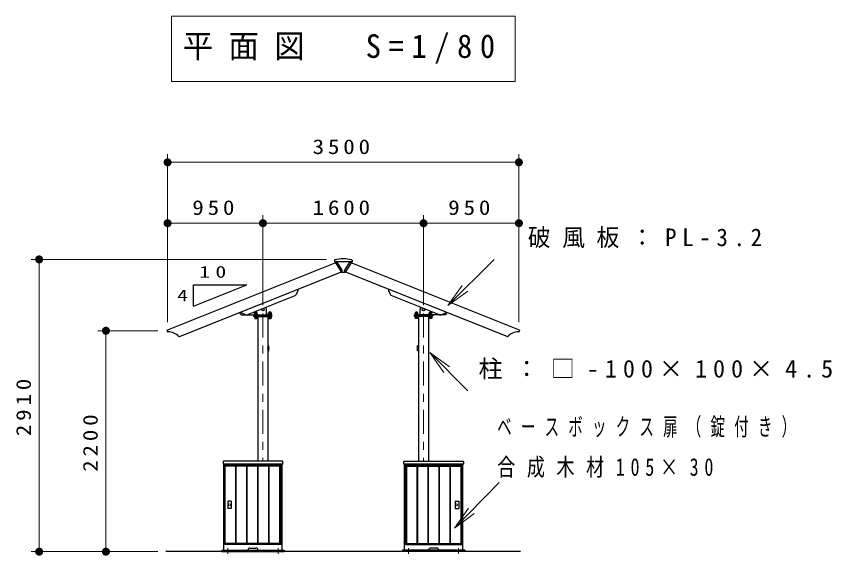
# Model space of a CAD drawing. Units: millimetres on the paper, scale 1:80. Extents: x -385 to 0, y 0 to 267.
# Drawn here: x -270.8 to -169.3, y 120.2 to 187.3 of the extents above; entities that cross this region are included whole.
import ezdxf
from ezdxf.enums import TextEntityAlignment as Align

# ---------------------------------------------------------------- set-up
doc = ezdxf.new("R2010")
doc.units = ezdxf.units.MM
doc.linetypes.add('USER1', pattern=[4.5, 2.5, -2])
doc.linetypes.add('USER2', pattern=[6, 3, -1, 1, -1])
doc.layers.add('1_80', color=7, linetype='Continuous', lineweight=25)
doc.styles.add('ＭＳ ゴシック', font='')
doc.styles.get('ＭＳ ゴシック').set_extended_font_data('MS Gothic')

# ---------------------------------------------------------------- blocks, each defined once
blk = doc.blocks.new('open_arrow')
at = {"color": 0, "linetype": 'Continuous', "lineweight": -2}
blk.add_lwpolyline([(7.5, 1.25), (0, 0), (7.5, -1.25)], dxfattribs=at)
blk = doc.blocks.new('filled_dot')
at = {"color": 0, "linetype": 'Continuous', "lineweight": -2, "const_width": 1.25}
blk.add_lwpolyline([(-0.625, 0, 1), (0.625, 0, 1)], format="xyb", close=True, dxfattribs=at)

msp = doc.modelspace()

# ---------------------------------------------------------------- linework, layer by layer
at = {"layer": '1_80', "lineweight": 13}
for p, q in [((-251.517, 187.316), (-251.517, 179.183)), ((-208.717, 187.316), (-251.517, 187.316)), ((-208.717, 179.183), (-208.717, 187.316)), ((-251.517, 179.183), (-208.717, 179.183)), ((-251.992, 149.266), (-251.992, 170.142)), ((-208.242, 149.266), (-208.242, 170.142)), ((-251.992, 169.142), (-208.242, 169.142)), ((-240.117, 151.345), (-240.117, 162.564)), ((-220.117, 151.345), (-220.117, 162.564)), ((-251.992, 161.564), (-240.117, 161.564)), ((-240.117, 161.564), (-220.117, 161.564)), ((-220.117, 161.564), (-208.242, 161.564)), ((-232.208, 157.056), (-268.99, 157.056)), ((-267.99, 120.681), (-267.99, 157.056)), ((-217.102, 151.339), (-211.309, 157.039)), ((-253.203, 148.181), (-260.668, 148.181)), ((-259.668, 120.681), (-259.668, 148.181)), ((-219.345, 145.453), (-214.58, 140.687)), ((-216.241, 123.609), (-210.712, 129.292)), ((-253.203, 120.681), (-268.99, 120.681))]:
    msp.add_line(p, q, dxfattribs=at)
at = {"layer": '1_80', "color": 4}
for p, q in [((-252.074, 148.246), (-230.899, 156.716)), ((-208.16, 148.246), (-229.335, 156.716)), ((-250.529, 147.45), (-230.331, 155.529)), ((-209.706, 147.45), (-229.903, 155.529)), ((-241.242, 149.943), (-241.242, 150.056)), ((-241.242, 150.056), (-238.992, 150.056)), ((-241.242, 149.943), (-238.992, 149.943)), ((-240.742, 149.831), (-240.855, 149.943)), ((-240.742, 149.943), (-240.742, 131.931)), ((-239.492, 149.943), (-239.492, 131.931)), ((-239.492, 149.831), (-239.38, 149.943)), ((-238.992, 149.943), (-238.992, 150.056)), ((-221.242, 149.943), (-221.242, 150.056)), ((-218.992, 150.056), (-221.242, 150.056)), ((-218.992, 149.943), (-221.242, 149.943)), ((-220.742, 149.831), (-220.855, 149.943)), ((-220.742, 149.943), (-220.742, 131.931)), ((-219.492, 149.831), (-219.38, 149.943)), ((-219.492, 149.943), (-219.492, 131.931)), ((-218.992, 149.943), (-218.992, 150.056)), ((-252.074, 148.246), (-252.008, 148.08)), ((-208.16, 148.246), (-208.227, 148.08)), ((-239.492, 146.313), (-239.38, 146.313)), ((-239.38, 145.688), (-239.38, 146.313)), ((-220.742, 146.313), (-220.855, 146.313)), ((-220.855, 145.688), (-220.855, 146.313)), ((-239.492, 145.688), (-239.38, 145.688)), ((-220.742, 145.688), (-220.855, 145.688)), ((-237.742, 131.556), (-244.992, 131.556)), ((-244.992, 120.899), (-244.992, 131.556)), ((-244.88, 121.568), (-244.88, 131.556)), ((-237.855, 131.481), (-244.88, 131.481)), ((-237.855, 121.568), (-237.855, 131.556)), ((-237.742, 120.881), (-237.742, 131.556)), ((-222.492, 131.556), (-215.242, 131.556)), ((-222.492, 120.881), (-222.492, 131.556)), ((-222.38, 121.568), (-222.38, 131.556)), ((-222.38, 131.481), (-215.355, 131.481)), ((-215.355, 121.568), (-215.355, 131.556)), ((-215.242, 120.899), (-215.242, 131.556)), ((-244.061, 126.968), (-244.498, 126.968)), ((-244.498, 126.968), (-244.498, 126.056)), ((-244.061, 126.968), (-244.061, 126.056)), ((-216.173, 126.968), (-215.736, 126.968)), ((-216.173, 126.968), (-216.173, 126.056)), ((-215.736, 126.968), (-215.736, 126.056)), ((-244.061, 126.056), (-244.498, 126.056)), ((-216.173, 126.056), (-215.736, 126.056)), ((-245.242, 120.881), (-245.242, 120.681)), ((-245.242, 120.881), (-237.492, 120.881)), ((-237.855, 121.568), (-244.88, 121.568)), ((-241.742, 121.131), (-240.992, 121.131)), ((-237.492, 120.881), (-237.492, 120.681)), ((-222.742, 120.881), (-222.742, 120.681)), ((-214.992, 120.881), (-222.742, 120.881)), ((-222.38, 121.568), (-215.355, 121.568)), ((-218.492, 121.131), (-219.242, 121.131)), ((-214.992, 120.881), (-214.992, 120.681)), ((-245.242, 120.681), (-237.492, 120.681)), ((-245.242, 120.681), (-237.492, 120.681)), ((-214.992, 120.681), (-222.742, 120.681)), ((-214.992, 120.681), (-222.742, 120.681))]:
    msp.add_line(p, q, dxfattribs=at)
at = {"layer": '1_80', "color": 131}
for p, q in [((-231.208, 156.959), (-231.208, 156.768)), ((-229.026, 156.768), (-231.208, 156.768)), ((-231.142, 156.731), (-231.142, 156.768)), ((-231.142, 156.731), (-230.379, 155.51)), ((-230.899, 156.716), (-230.272, 155.712)), ((-229.335, 156.716), (-229.963, 155.712)), ((-229.092, 156.731), (-229.855, 155.51)), ((-229.092, 156.731), (-229.092, 156.768)), ((-229.026, 156.959), (-229.026, 156.768)), ((-230.326, 155.481), (-229.908, 155.481)), ((-241.165, 150.389), (-241.136, 150.406)), ((-241.165, 150.243), (-241.165, 150.389)), ((-240.848, 150.406), (-241.136, 150.406)), ((-241.092, 150.418), (-240.892, 150.418)), ((-241.092, 149.918), (-241.092, 150.418)), ((-241.079, 150.243), (-241.079, 150.389)), ((-240.906, 150.243), (-240.906, 150.389)), ((-240.892, 149.918), (-240.892, 150.418)), ((-240.819, 150.389), (-240.848, 150.406)), ((-240.819, 150.243), (-240.819, 150.389)), ((-239.415, 150.389), (-239.386, 150.406)), ((-239.415, 150.243), (-239.415, 150.389)), ((-239.098, 150.406), (-239.386, 150.406)), ((-239.342, 150.418), (-239.142, 150.418)), ((-239.342, 149.918), (-239.342, 150.418)), ((-239.329, 150.243), (-239.329, 150.389)), ((-239.156, 150.243), (-239.156, 150.389)), ((-239.142, 149.918), (-239.142, 150.418)), ((-239.069, 150.389), (-239.098, 150.406)), ((-239.069, 150.243), (-239.069, 150.389)), ((-221.165, 150.389), (-221.136, 150.406)), ((-221.165, 150.243), (-221.165, 150.389)), ((-221.136, 150.406), (-220.848, 150.406)), ((-220.892, 150.418), (-221.092, 150.418)), ((-221.092, 149.918), (-221.092, 150.418)), ((-221.079, 150.243), (-221.079, 150.389)), ((-220.906, 150.243), (-220.906, 150.389)), ((-220.892, 149.918), (-220.892, 150.418)), ((-220.819, 150.389), (-220.848, 150.406)), ((-220.819, 150.243), (-220.819, 150.389)), ((-219.415, 150.389), (-219.386, 150.406)), ((-219.415, 150.243), (-219.415, 150.389)), ((-219.386, 150.406), (-219.098, 150.406)), ((-219.142, 150.418), (-219.342, 150.418)), ((-219.342, 149.918), (-219.342, 150.418)), ((-219.329, 150.243), (-219.329, 150.389)), ((-219.156, 150.243), (-219.156, 150.389)), ((-219.142, 149.918), (-219.142, 150.418)), ((-219.069, 150.389), (-219.098, 150.406)), ((-219.069, 150.243), (-219.069, 150.389)), ((-240.805, 150.193), (-241.18, 150.193)), ((-241.18, 150.168), (-241.18, 150.193)), ((-240.805, 150.168), (-241.18, 150.168)), ((-241.18, 149.943), (-240.805, 149.943)), ((-241.18, 149.918), (-241.18, 149.943)), ((-241.18, 149.918), (-240.805, 149.918)), ((-241.167, 150.243), (-241.167, 150.193)), ((-240.817, 150.243), (-241.167, 150.243)), ((-240.817, 150.193), (-241.167, 150.193)), ((-241.165, 150.243), (-240.819, 150.243)), ((-241.142, 149.918), (-241.142, 149.731)), ((-241.142, 149.918), (-240.842, 149.918)), ((-241.142, 149.731), (-241.121, 149.718)), ((-241.142, 149.731), (-240.842, 149.731)), ((-241.121, 149.718), (-240.864, 149.718)), ((-241.006, 150.243), (-240.992, 150.193)), ((-240.992, 150.243), (-240.979, 150.193)), ((-240.842, 149.731), (-240.864, 149.718)), ((-240.842, 149.918), (-240.842, 149.731)), ((-240.817, 150.243), (-240.817, 150.193)), ((-240.805, 150.193), (-240.805, 150.168)), ((-240.805, 149.943), (-240.805, 149.918)), ((-239.055, 150.193), (-239.43, 150.193)), ((-239.43, 150.168), (-239.43, 150.193)), ((-239.055, 150.168), (-239.43, 150.168)), ((-239.43, 149.943), (-239.055, 149.943)), ((-239.43, 149.918), (-239.43, 149.943)), ((-239.43, 149.918), (-239.055, 149.918)), ((-239.417, 150.243), (-239.417, 150.193)), ((-239.067, 150.243), (-239.417, 150.243)), ((-239.067, 150.193), (-239.417, 150.193)), ((-239.415, 150.243), (-239.069, 150.243)), ((-239.392, 149.918), (-239.392, 149.731)), ((-239.392, 149.918), (-239.092, 149.918)), ((-239.392, 149.731), (-239.371, 149.718)), ((-239.392, 149.731), (-239.092, 149.731)), ((-239.371, 149.718), (-239.114, 149.718)), ((-239.256, 150.243), (-239.242, 150.193)), ((-239.242, 150.243), (-239.229, 150.193)), ((-239.092, 149.731), (-239.114, 149.718)), ((-239.092, 149.918), (-239.092, 149.731)), ((-239.067, 150.243), (-239.067, 150.193)), ((-239.055, 150.193), (-239.055, 150.168)), ((-239.055, 149.943), (-239.055, 149.918)), ((-221.18, 150.193), (-220.805, 150.193)), ((-221.18, 150.193), (-221.18, 150.168)), ((-221.18, 150.168), (-220.805, 150.168)), ((-220.805, 149.943), (-221.18, 149.943)), ((-221.18, 149.943), (-221.18, 149.918)), ((-220.805, 149.918), (-221.18, 149.918)), ((-221.167, 150.243), (-221.167, 150.193)), ((-221.167, 150.243), (-220.817, 150.243)), ((-221.167, 150.193), (-220.817, 150.193)), ((-220.819, 150.243), (-221.165, 150.243)), ((-221.142, 149.918), (-221.142, 149.731)), ((-220.842, 149.918), (-221.142, 149.918)), ((-221.142, 149.731), (-221.121, 149.718)), ((-220.842, 149.731), (-221.142, 149.731)), ((-220.864, 149.718), (-221.121, 149.718)), ((-220.992, 150.243), (-221.006, 150.193)), ((-220.979, 150.243), (-220.992, 150.193)), ((-220.842, 149.731), (-220.864, 149.718)), ((-220.842, 149.918), (-220.842, 149.731)), ((-220.817, 150.243), (-220.817, 150.193)), ((-220.805, 150.168), (-220.805, 150.193)), ((-220.805, 149.918), (-220.805, 149.943)), ((-219.43, 150.193), (-219.055, 150.193)), ((-219.43, 150.193), (-219.43, 150.168)), ((-219.43, 150.168), (-219.055, 150.168)), ((-219.055, 149.943), (-219.43, 149.943)), ((-219.43, 149.943), (-219.43, 149.918)), ((-219.055, 149.918), (-219.43, 149.918)), ((-219.417, 150.243), (-219.417, 150.193)), ((-219.417, 150.243), (-219.067, 150.243)), ((-219.417, 150.193), (-219.067, 150.193)), ((-219.069, 150.243), (-219.415, 150.243)), ((-219.392, 149.918), (-219.392, 149.731)), ((-219.092, 149.918), (-219.392, 149.918)), ((-219.392, 149.731), (-219.371, 149.718)), ((-219.092, 149.731), (-219.392, 149.731)), ((-219.114, 149.718), (-219.371, 149.718)), ((-219.242, 150.243), (-219.256, 150.193)), ((-219.229, 150.243), (-219.242, 150.193)), ((-219.092, 149.731), (-219.114, 149.718)), ((-219.092, 149.918), (-219.092, 149.731)), ((-219.067, 150.243), (-219.067, 150.193)), ((-219.055, 150.168), (-219.055, 150.193)), ((-219.055, 149.918), (-219.055, 149.943))]:
    msp.add_line(p, q, dxfattribs=at)
at = {"layer": '1_80'}
for p, q in [((-248.773, 153.883), (-242.136, 153.883)), ((-248.773, 151.228), (-242.136, 153.883)), ((-248.773, 151.228), (-248.773, 153.883)), ((-242.918, 150.247), (-243.002, 150.458)), ((-239.68, 150.168), (-239.68, 150.818)), ((-220.555, 150.168), (-220.555, 150.818)), ((-217.317, 150.247), (-217.232, 150.458)), ((-242.802, 150.168), (-238.992, 150.168)), ((-241.242, 150.056), (-241.355, 150.168)), ((-241.242, 150.056), (-241.242, 150.168)), ((-241.242, 150.056), (-238.992, 150.056)), ((-239.68, 150.281), (-239.567, 150.168)), ((-238.992, 150.056), (-238.992, 150.168)), ((-221.242, 150.056), (-221.242, 150.168)), ((-217.433, 150.168), (-221.242, 150.168)), ((-218.992, 150.056), (-221.242, 150.056)), ((-220.555, 150.281), (-220.667, 150.168)), ((-218.992, 150.056), (-218.88, 150.168)), ((-218.992, 150.056), (-218.992, 150.168)), ((-208.031, 120.681), (-252.203, 120.681))]:
    msp.add_line(p, q, dxfattribs=at)
at = {"layer": '1_80', "color": 2}
for p, q in [((-242.104, 150.174), (-236.087, 152.581)), ((-235.753, 153.174), (-235.95, 152.714)), ((-224.481, 153.174), (-224.284, 152.714)), ((-218.13, 150.174), (-224.147, 152.581)), ((-242.295, 150.176), (-242.755, 150.373)), ((-217.939, 150.176), (-217.479, 150.373))]:
    msp.add_line(p, q, dxfattribs=at)
at = {"layer": '1_80', "color": 4, "linetype": 'USER2', "lineweight": 13}
for p, q in [((-240.117, 150.345), (-240.117, 131.931)), ((-220.117, 150.345), (-220.117, 131.931)), ((-240.992, 149.759), (-240.992, 150.163)), ((-239.242, 149.759), (-239.242, 150.163)), ((-220.992, 149.759), (-220.992, 150.163)), ((-219.242, 149.759), (-219.242, 150.163)), ((-239.582, 146.001), (-239.321, 146.001)), ((-220.652, 146.001), (-220.913, 146.001))]:
    msp.add_line(p, q, dxfattribs=at)
at = {"layer": '1_80', "color": 4, "linetype": 'USER1', "lineweight": 13}
for p, q in [((-241.117, 149.943), (-241.117, 150.056)), ((-240.173, 150.056), (-240.286, 150.056)), ((-239.367, 149.943), (-239.367, 150.056)), ((-220.867, 149.943), (-220.867, 150.056)), ((-220.061, 150.056), (-219.948, 150.056)), ((-219.117, 149.943), (-219.117, 150.056)), ((-239.492, 146.157), (-239.38, 146.157)), ((-239.492, 145.845), (-239.38, 145.845)), ((-220.742, 146.157), (-220.855, 146.157)), ((-220.742, 145.845), (-220.855, 145.845))]:
    msp.add_line(p, q, dxfattribs=at)
at = {"layer": '1_80', "color": 20}
for p, q in [((-245.086, 131.893), (-245.086, 131.593)), ((-237.686, 131.931), (-245.048, 131.931)), ((-245.048, 131.556), (-237.686, 131.556)), ((-237.648, 131.593), (-237.648, 131.893)), ((-222.586, 131.593), (-222.586, 131.893)), ((-222.548, 131.931), (-215.186, 131.931)), ((-215.186, 131.556), (-222.548, 131.556)), ((-215.148, 131.893), (-215.148, 131.593))]:
    msp.add_line(p, q, dxfattribs=at)
at = {"layer": '1_80', "color": 40}
for p, q in [((-244.805, 121.756), (-244.805, 131.268)), ((-243.53, 131.306), (-244.767, 131.306)), ((-244.742, 131.393), (-244.742, 131.337)), ((-237.955, 131.393), (-244.742, 131.393)), ((-237.955, 131.364), (-244.742, 131.364)), ((-243.492, 121.756), (-243.492, 131.268)), ((-243.436, 121.756), (-243.436, 131.268)), ((-242.161, 131.306), (-243.398, 131.306)), ((-242.123, 121.756), (-242.123, 131.268)), ((-242.067, 121.756), (-242.067, 131.268)), ((-240.792, 131.306), (-242.03, 131.306)), ((-240.755, 121.756), (-240.755, 131.268)), ((-240.698, 121.756), (-240.698, 131.268)), ((-239.423, 131.306), (-240.661, 131.306)), ((-239.386, 121.756), (-239.386, 131.268)), ((-239.33, 121.756), (-239.33, 131.268)), ((-238.055, 131.306), (-239.292, 131.306)), ((-238.017, 121.756), (-238.017, 131.268)), ((-237.983, 121.659), (-237.983, 131.364)), ((-237.955, 121.631), (-237.955, 131.393)), ((-222.28, 131.393), (-215.492, 131.393)), ((-222.28, 121.631), (-222.28, 131.393)), ((-222.28, 131.364), (-215.492, 131.364)), ((-222.251, 121.659), (-222.251, 131.364)), ((-222.217, 121.756), (-222.217, 131.268)), ((-222.18, 131.306), (-220.942, 131.306)), ((-220.905, 121.756), (-220.905, 131.268)), ((-220.848, 121.756), (-220.848, 131.268)), ((-220.811, 131.306), (-219.573, 131.306)), ((-219.536, 121.756), (-219.536, 131.268)), ((-219.48, 121.756), (-219.48, 131.268)), ((-219.442, 131.306), (-218.205, 131.306)), ((-218.167, 121.756), (-218.167, 131.268)), ((-218.111, 121.756), (-218.111, 131.268)), ((-218.073, 131.306), (-216.836, 131.306)), ((-216.798, 121.756), (-216.798, 131.268)), ((-216.742, 121.756), (-216.742, 131.268)), ((-216.705, 131.306), (-215.467, 131.306)), ((-215.492, 131.393), (-215.492, 131.337)), ((-215.43, 121.756), (-215.43, 131.268)), ((-243.53, 121.718), (-244.767, 121.718)), ((-244.742, 121.631), (-244.742, 121.681)), ((-237.955, 121.659), (-244.742, 121.659)), ((-237.955, 121.631), (-244.742, 121.631)), ((-242.161, 121.718), (-243.398, 121.718)), ((-240.792, 121.718), (-242.03, 121.718)), ((-239.423, 121.718), (-240.661, 121.718)), ((-238.055, 121.718), (-239.292, 121.718)), ((-222.28, 121.659), (-215.492, 121.659)), ((-222.28, 121.631), (-215.492, 121.631)), ((-222.18, 121.718), (-220.942, 121.718)), ((-220.811, 121.718), (-219.573, 121.718)), ((-219.442, 121.718), (-218.205, 121.718)), ((-218.073, 121.718), (-216.836, 121.718)), ((-216.705, 121.718), (-215.467, 121.718)), ((-215.492, 121.631), (-215.492, 121.681))]:
    msp.add_line(p, q, dxfattribs=at)
at = {"layer": '1_80', "color": 2, "linetype": 'USER2', "lineweight": 13}
for p, q in [((-244.492, 121.131), (-244.492, 120.431)), ((-244.492, 121.131), (-244.492, 120.431)), ((-238.242, 121.131), (-238.242, 120.431)), ((-238.242, 121.131), (-238.242, 120.431)), ((-221.992, 121.131), (-221.992, 120.431)), ((-221.992, 121.131), (-221.992, 120.431)), ((-215.742, 121.131), (-215.742, 120.431)), ((-215.742, 121.131), (-215.742, 120.431))]:
    msp.add_line(p, q, dxfattribs=at)
at = {"layer": '1_80'}
for centre in [(-240.117, 150.812), (-220.117, 150.812)]:
    msp.add_circle(centre, 0.156, dxfattribs=at)
at = {"layer": '1_80', "color": 4, "lineweight": 13}
for centre in [(-244.28, 126.512), (-215.955, 126.512)]:
    msp.add_circle(centre, 0.125, dxfattribs=at)
at = {"layer": '1_80', "color": 131}
for centre, radius, start, end in [((-231.155, 156.959), 0.0537, 101.75764, 180), ((-230.117, 151.974), 5.145, 78.24236, 101.75764), ((-229.08, 156.959), 0.0537, 0, 78.24236), ((-230.326, 155.543), 0.0625, 212, 270), ((-230.378, 155.645), 0.125, 291.80141, 32), ((-229.857, 155.645), 0.125, 148, 248.19859), ((-229.908, 155.543), 0.0625, 270, 328), ((-241.122, 150.325), 0.0767, 55.61586, 124.38414), ((-240.992, 150.406), 0.144, 0, 180), ((-240.992, 150.115), 0.287, 72.41211, 107.58789), ((-240.862, 150.325), 0.0767, 55.61586, 124.38414), ((-239.372, 150.325), 0.0767, 55.61586, 124.38414), ((-239.242, 150.406), 0.144, 0, 180), ((-239.242, 150.115), 0.287, 72.41211, 107.58789), ((-239.112, 150.325), 0.0767, 55.61586, 124.38414), ((-221.122, 150.325), 0.0767, 55.61586, 124.38414), ((-220.992, 150.406), 0.144, 0, 180), ((-220.992, 150.115), 0.287, 72.41211, 107.58789), ((-220.862, 150.325), 0.0767, 55.61586, 124.38414), ((-219.372, 150.325), 0.0767, 55.61586, 124.38414), ((-219.242, 150.406), 0.144, 0, 180), ((-219.242, 150.115), 0.287, 72.41211, 107.58789), ((-219.112, 150.325), 0.0767, 55.61586, 124.38414)]:
    msp.add_arc(centre, radius, start, end, dxfattribs=at)
at = {"layer": '1_80', "color": 2}
for centre, start, end in [((-235.983, 153.272), 336.80141, 21.80141), ((-224.251, 153.272), 158.19859, 203.19859), ((-236.18, 152.813), 291.80141, 336.80141), ((-224.054, 152.813), 203.19859, 248.19859), ((-242.656, 150.603), 201.80141, 246.80141), ((-217.578, 150.603), 293.19859, 338.19859), ((-242.197, 150.406), 246.80141, 291.80141), ((-218.038, 150.406), 248.19859, 293.19859)]:
    msp.add_arc(centre, 0.25, start, end, dxfattribs=at)
at = {"layer": '1_80'}
for centre, radius, start, end in [((-240.117, 150.818), 0.438, 0, 40.4449), ((-220.117, 150.818), 0.438, 139.5551, 180), ((-242.802, 150.293), 0.125, 201.80141, 270), ((-217.433, 150.293), 0.125, 270, 338.19859)]:
    msp.add_arc(centre, radius, start, end, dxfattribs=at)
at = {"layer": '1_80', "color": 4}
for centre, radius, start, end in [((-251.95, 148.103), 0.0625, 201.80141, 270.0261), ((-251.949, 146.166), 1.875, 43.87159, 90.0261), ((-250.552, 147.508), 0.0625, 223.87159, 291.80141), ((-209.682, 147.508), 0.0625, 248.19859, 316.12841), ((-208.286, 146.166), 1.875, 89.9739, 136.12841), ((-208.285, 148.103), 0.0625, 269.9739, 338.19859), ((-241.742, 120.881), 0.25, 90, 180), ((-240.992, 120.881), 0.25, 0, 90), ((-219.242, 120.881), 0.25, 90, 180), ((-218.492, 120.881), 0.25, 0, 90)]:
    msp.add_arc(centre, radius, start, end, dxfattribs=at)
at = {"layer": '1_80', "color": 20}
for centre, start, end in [((-245.048, 131.893), 90, 180), ((-245.048, 131.593), 180, 270), ((-237.686, 131.893), 0, 90), ((-237.686, 131.593), 270, 0), ((-222.548, 131.893), 90, 180), ((-222.548, 131.593), 180, 270), ((-215.186, 131.893), 0, 90), ((-215.186, 131.593), 270, 0)]:
    msp.add_arc(centre, 0.0375, start, end, dxfattribs=at)
at = {"layer": '1_80', "color": 40}
for centre, start, end in [((-244.767, 131.268), 90, 180), ((-243.53, 131.268), 0, 90), ((-243.398, 131.268), 90, 180), ((-242.161, 131.268), 0, 90), ((-242.03, 131.268), 90, 180), ((-240.792, 131.268), 0, 90), ((-240.661, 131.268), 90, 180), ((-239.423, 131.268), 0, 90), ((-239.292, 131.268), 90, 180), ((-238.055, 131.268), 0, 90), ((-222.18, 131.268), 90, 180), ((-220.942, 131.268), 0, 90), ((-220.811, 131.268), 90, 180), ((-219.573, 131.268), 0, 90), ((-219.442, 131.268), 90, 180), ((-218.205, 131.268), 0, 90), ((-218.073, 131.268), 90, 180), ((-216.836, 131.268), 0, 90), ((-216.705, 131.268), 90, 180), ((-215.467, 131.268), 0, 90), ((-244.767, 121.756), 180, 270), ((-243.53, 121.756), 270, 0), ((-243.398, 121.756), 180, 270), ((-242.161, 121.756), 270, 0), ((-242.03, 121.756), 180, 270), ((-240.792, 121.756), 270, 0), ((-240.661, 121.756), 180, 270), ((-239.423, 121.756), 270, 0), ((-239.292, 121.756), 180, 270), ((-238.055, 121.756), 270, 0), ((-222.18, 121.756), 180, 270), ((-220.942, 121.756), 270, 0), ((-220.811, 121.756), 180, 270), ((-219.573, 121.756), 270, 0), ((-219.442, 121.756), 180, 270), ((-218.205, 121.756), 270, 0), ((-218.073, 121.756), 180, 270), ((-216.836, 121.756), 270, 0), ((-216.705, 121.756), 180, 270), ((-215.467, 121.756), 270, 0)]:
    msp.add_arc(centre, 0.0375, start, end, dxfattribs=at)

# ---------------------------------------------------------------- block references
at = {"layer": '1_80', "lineweight": 13, "xscale": 0.4, "yscale": 0.4}
for p in [(-251.992, 169.142), (-251.992, 161.564), (-240.117, 161.564), (-220.117, 161.564)]:
    msp.add_blockref('filled_dot', p, dxfattribs=at)
for name, p, rotation in [('filled_dot', (-208.242, 169.142), 180), ('filled_dot', (-240.117, 161.564), 180), ('filled_dot', (-220.117, 161.564), 180), ('filled_dot', (-208.242, 161.564), 180), ('filled_dot', (-267.99, 157.056), 270), ('open_arrow', (-217.102, 151.339), 44.5), ('filled_dot', (-259.668, 148.181), 270), ('open_arrow', (-219.345, 145.453), 315), ('open_arrow', (-216.241, 123.609), 45.8), ('filled_dot', (-267.99, 120.681), 90), ('filled_dot', (-259.668, 120.681), 90)]:
    msp.add_blockref(name, p, dxfattribs=dict(at, rotation=rotation))

# ---------------------------------------------------------------- texts
at = {"layer": '1_80', "style": 'ＭＳ ゴシック', "width": 1.35}
msp.add_text('4', height=1.466, dxfattribs=at).set_placement((-250.8, 152.576), align=Align.MIDDLE_LEFT)
at = {"layer": '1_80', "style": 'ＭＳ ゴシック'}
for s, insert, char_height, attachment_point in [('\\T1.5;\\W0.95;平面図\u3000S=1/80', (-250.117, 183.25), 2.933, 4), ('\\T1.33;\\W1.15;3500', (-230.117, 170.142), 1.833, 8), ('\\T1.33;\\W1.15;950', (-246.055, 162.564), 1.833, 8), ('\\T1.33;\\W1.15;1600', (-230.117, 162.564), 1.833, 8), ('\\T1.33;\\W1.15;950', (-214.18, 162.564), 1.833, 8), ('\\T1.5;\\W0.95;破風板：PL-3.2', (-207.131, 159.689), 2.199, 4), ('\\T1.5;\\W1.35;10', (-248.054, 155.499), 1.466, 4), ('\\T1.5;柱：□-100×100×4.5', (-213.27, 143.337), 2.199, 4), ('\\T1.64;\\W0.6;ベースボックス扉（錠付き）', (-210.938, 136.092), 2.199, 4), ('\\T1.64;\\W0.75;合成木材105×30\u3000\u3000', (-210.938, 131.092), 2.199, 4)]:
    msp.add_mtext(s, dxfattribs=dict(at, insert=insert, char_height=char_height, attachment_point=attachment_point))
at = {"layer": '1_80', "char_height": 1.833, "attachment_point": 8, "rotation": 90, "style": 'ＭＳ ゴシック'}
for s, insert in [('\\T1.33;\\W1.15;2910', (-268.99, 138.868)), ('\\T1.33;\\W1.15;2200', (-260.668, 134.431))]:
    msp.add_mtext(s, dxfattribs=dict(at, insert=insert))

doc.saveas('drawing.dxf')
